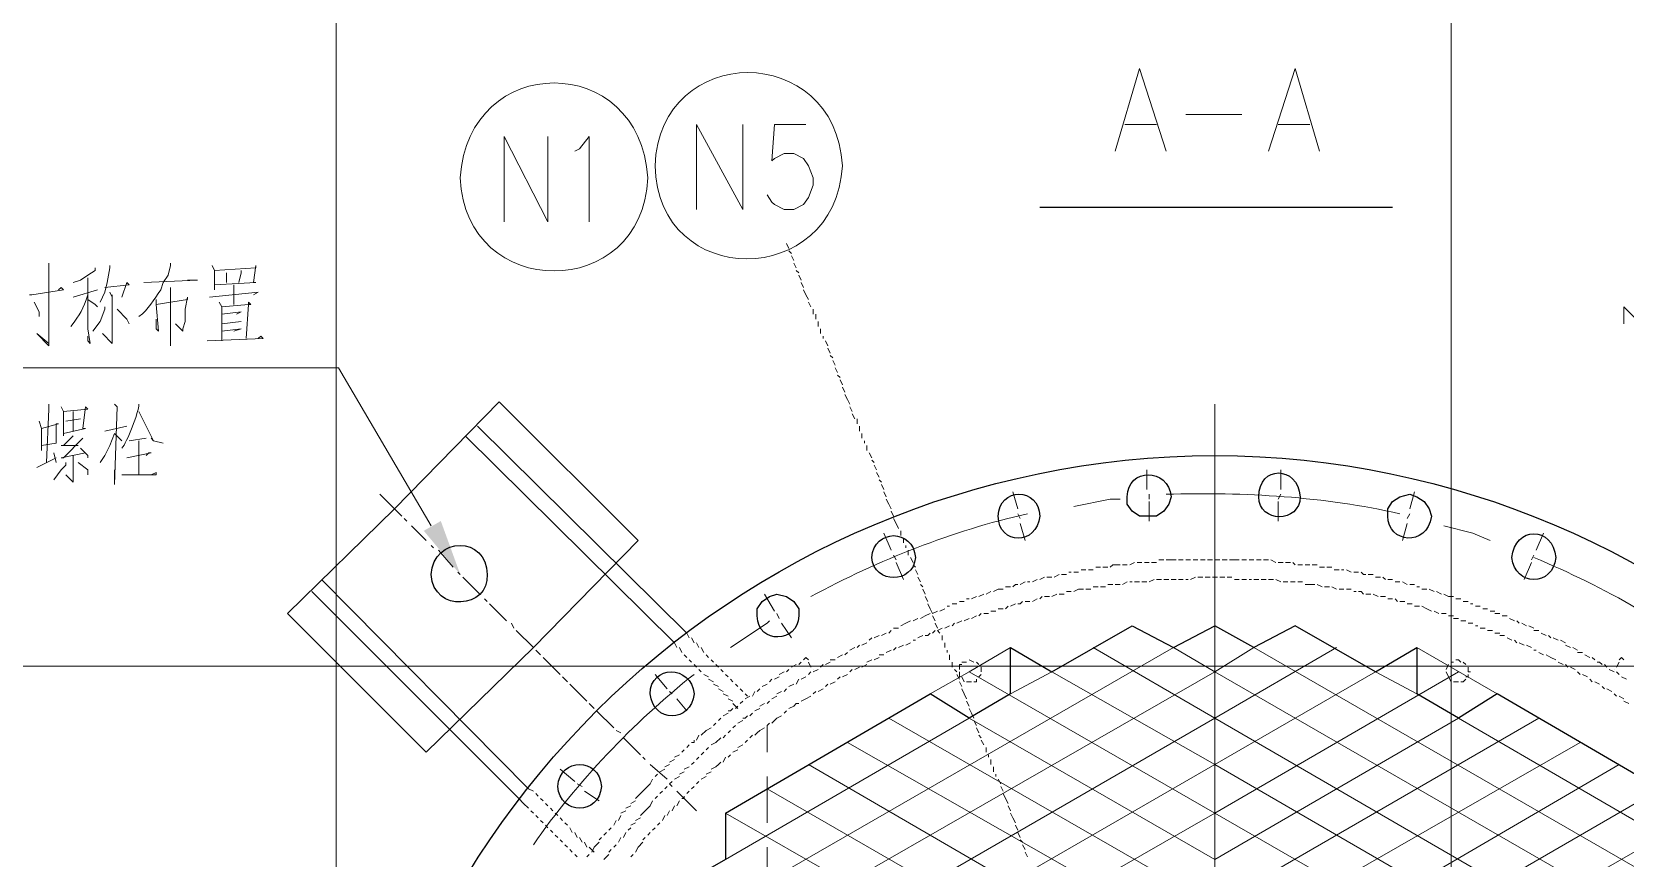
# Model space of a CAD drawing. Header units: millimetres. Extents: x 0 to 825, y 0 to 1167.
# Drawn here: x 142.5 to 260.3, y 219.3 to 280.4 of the extents above; entities that cross this region are included whole.
import ezdxf

# ---------------------------------------------------------------- set-up
doc = ezdxf.new("R2010")
doc.units = ezdxf.units.MM
doc.layers.add('1', color=7, linetype='Continuous')

msp = doc.modelspace()

# ---------------------------------------------------------------- hatches: boundary and pattern name
h = msp.add_hatch(color=0)
h.dxf.hatch_style = 2
h.paths.add_polyline_path([(172.761732, 244.221732), (174.201732, 240.261732), (171.501732, 243.501732)])

# ---------------------------------------------------------------- linework, layer by layer
at = {"layer": '1', "color": 30, "lineweight": 9}
for points in [[(165.021732, 0.141732), (165.021732, 1166.901732)], [(247.461732, 0.141732), (247.461732, 1166.901732)], [(824.541732, 233.493732), (0.141732, 233.493732)]]:
    msp.add_lwpolyline(points, dxfattribs=at)
at = {"layer": '1', "color": 0, "lineweight": 9}
for points in [[(222.621732, 271.581732), (224.421732, 277.701732), (226.401732, 271.581732)], [(233.961732, 271.581732), (235.941732, 277.701732), (237.741732, 271.581732)], [(191.661732, 267.261732), (191.661732, 273.561732), (195.081732, 267.261732), (195.081732, 273.561732)], [(199.761732, 273.561732), (197.421732, 273.561732), (197.241732, 270.861732), (197.421732, 271.041732), (198.141732, 271.401732), (198.861732, 271.401732), (199.581732, 271.041732), (199.941732, 270.501732), (200.301732, 269.601732), (200.301732, 269.061732), (199.941732, 268.161732), (199.581732, 267.621732), (198.861732, 267.261732), (198.141732, 267.261732), (197.421732, 267.621732), (197.241732, 267.801732), (196.881732, 268.341732)], [(223.341732, 273.561732), (225.681732, 273.561732)], [(227.841732, 274.281732), (231.981732, 274.281732)], [(234.681732, 273.561732), (237.021732, 273.561732)], [(177.441732, 266.361732), (177.441732, 272.661732), (180.681732, 266.361732), (180.681732, 272.661732)], [(182.661732, 271.581732), (183.021732, 271.761732), (183.741732, 272.661732), (183.741732, 266.361732)], [(198.321732, 264.741732), (198.501732, 264.381732)], [(198.501732, 264.201732), (198.681732, 264.021732)], [(143.781732, 263.301732), (143.781732, 262.761732), (143.781732, 257.361732), (143.781732, 257.181732), (142.881732, 258.081732), (143.781732, 257.361732)], [(147.201732, 262.941732), (147.201732, 262.761732), (146.661732, 262.401732), (146.121732, 262.041732), (145.581732, 261.861732)], [(148.281732, 263.121732), (148.281732, 262.941732), (148.101732, 261.861732), (147.921732, 261.141732), (147.561732, 260.421732)], [(155.841732, 263.121732), (156.021732, 262.761732), (156.021732, 261.321732), (156.021732, 261.681732), (159.081732, 261.861732), (158.901732, 261.861732), (159.081732, 263.121732), (159.081732, 262.941732), (156.021732, 262.761732)], [(158.001732, 262.761732), (158.001732, 262.581732), (157.821732, 261.861732)], [(198.681732, 263.841732), (198.861732, 263.481732)], [(198.861732, 263.301732), (199.041732, 262.941732)], [(199.041732, 262.761732), (199.221732, 262.581732)], [(146.661732, 262.221732), (146.661732, 258.441732), (146.841732, 257.361732), (146.661732, 257.541732), (146.661732, 257.901732)], [(147.921732, 261.501732), (149.721732, 261.681732), (149.541732, 261.861732), (149.181732, 260.781732)], [(150.801732, 261.861732), (154.761732, 262.041732), (154.401732, 262.041732), (154.041732, 262.041732)], [(156.921732, 262.581732), (156.921732, 262.401732), (156.921732, 261.861732)], [(157.461732, 261.681732), (157.461732, 261.321732), (157.461732, 260.241732)], [(199.221732, 262.401732), (199.401732, 262.041732)], [(199.401732, 261.861732), (199.581732, 261.501732)], [(142.341732, 260.961732), (142.521732, 260.961732), (144.861732, 261.321732), (144.681732, 261.501732), (144.501732, 261.321732)], [(142.701732, 260.421732), (143.061732, 259.701732), (143.061732, 259.341732)], [(145.581732, 260.781732), (147.381732, 261.321732)], [(146.661732, 260.601732), (147.201732, 260.241732), (147.381732, 260.061732)], [(148.281732, 261.141732), (148.461732, 260.781732), (148.461732, 260.961732), (148.461732, 258.261732), (148.461732, 257.721732), (148.461732, 257.361732), (147.741732, 258.081732), (148.461732, 257.361732)], [(151.701732, 260.241732), (154.041732, 260.601732), (154.041732, 260.781732), (153.861732, 259.881732), (153.861732, 258.981732), (153.681732, 258.441732), (153.681732, 258.261732), (153.681732, 258.261732), (153.141732, 258.801732), (153.681732, 258.261732)], [(151.701732, 260.601732), (151.701732, 260.241732), (151.881732, 258.261732), (151.701732, 258.441732), (151.701732, 259.161732)], [(152.781732, 261.501732), (152.781732, 261.321732), (152.781732, 261.141732), (152.781732, 257.181732), (152.781732, 257.541732), (152.781732, 258.081732)], [(155.661732, 260.781732), (159.261732, 261.141732), (159.261732, 261.141732), (158.901732, 260.961732)], [(156.561732, 257.541732), (156.561732, 260.061732), (156.381732, 260.421732), (156.561732, 260.061732), (158.541732, 260.241732), (158.541732, 260.421732), (158.721732, 260.241732), (158.541732, 260.241732), (158.361732, 257.721732)], [(199.581732, 261.321732), (199.761732, 260.961732)], [(199.761732, 260.961732), (199.941732, 260.601732)], [(199.941732, 260.421732), (200.121732, 260.061732)], [(147.921732, 260.061732), (147.921732, 259.881732), (147.561732, 258.981732), (147.021732, 258.261732)], [(148.821732, 259.881732), (149.541732, 259.161732), (149.721732, 258.801732)], [(156.561732, 259.521732), (158.001732, 259.701732), (158.001732, 259.701732), (157.641732, 259.521732)], [(200.301732, 259.881732), (200.301732, 259.521732)], [(200.481732, 259.521732), (200.481732, 259.161732)], [(260.241732, 258.801732), (260.241732, 259.161732), (260.241732, 260.061732), (263.661732, 256.641732)], [(156.561732, 258.801732), (158.001732, 258.981732), (158.001732, 258.981732)], [(156.561732, 258.261732), (158.001732, 258.441732), (158.001732, 258.441732), (157.461732, 258.261732)], [(200.661732, 258.981732), (200.661732, 258.621732)], [(200.841732, 258.441732), (200.841732, 258.081732)], [(159.261732, 257.721732), (159.441732, 257.901732), (159.621732, 257.721732), (155.481732, 257.541732)], [(201.021732, 257.901732), (201.021732, 257.721732)], [(201.201732, 257.541732), (201.381732, 257.181732)], [(201.381732, 257.001732), (201.561732, 256.641732)], [(201.561732, 256.461732), (201.741732, 256.281732)], [(201.741732, 256.101732), (201.921732, 255.741732)], [(172.041732, 243.861732), (165.201732, 255.561732), (110.841732, 255.561732)], [(201.921732, 255.561732), (202.101732, 255.201732)], [(202.101732, 255.021732), (202.281732, 254.841732)], [(202.281732, 254.661732), (202.461732, 254.301732)], [(202.461732, 254.121732), (202.641732, 253.761732)], [(202.641732, 253.581732), (202.821732, 253.221732)], [(143.781732, 252.861732), (143.781732, 252.501732), (143.601732, 248.541732)], [(144.681732, 252.681732), (144.861732, 252.321732), (144.861732, 250.521732), (144.861732, 250.701732), (146.481732, 251.061732), (146.301732, 251.061732), (146.481732, 252.681732), (146.661732, 252.501732), (144.861732, 252.321732)], [(145.581732, 252.321732), (145.581732, 250.881732)], [(148.641732, 252.861732), (148.821732, 252.681732), (148.821732, 252.681732), (148.641732, 246.921732), (148.641732, 247.461732), (148.641732, 248.001732)], [(150.441732, 252.321732), (151.521732, 250.161732), (152.241732, 249.981732), (151.521732, 250.161732), (151.341732, 250.341732)], [(202.821732, 253.221732), (203.001732, 252.861732)], [(203.001732, 252.681732), (203.181732, 252.321732)], [(203.181732, 252.141732), (203.361732, 251.781732)], [(230.001732, 195.081732), (230.001732, 252.861732)], [(143.061732, 251.601732), (143.241732, 251.061732), (143.241732, 249.441732), (143.241732, 249.801732), (144.321732, 249.981732), (144.321732, 249.981732), (144.321732, 251.421732), (144.501732, 251.421732), (143.241732, 251.061732)], [(145.041732, 251.601732), (146.121732, 251.781732)], [(147.921732, 250.881732), (149.541732, 251.241732)], [(203.541732, 251.781732), (203.541732, 251.421732)], [(203.721732, 251.241732), (203.721732, 250.881732)], [(145.581732, 250.521732), (144.861732, 249.801732), (144.681732, 249.801732), (145.941732, 249.801732)], [(146.301732, 250.341732), (144.861732, 248.901732), (144.681732, 248.901732), (146.481732, 249.261732)], [(148.641732, 250.701732), (148.281732, 249.801732), (147.921732, 249.081732), (147.561732, 248.541732)], [(148.641732, 250.701732), (149.181732, 250.161732)], [(150.981732, 250.341732), (149.721732, 250.161732)], [(150.441732, 250.161732), (150.441732, 247.641732)], [(203.901732, 250.701732), (203.901732, 250.341732)], [(204.081732, 250.161732), (204.081732, 249.981732)], [(204.261732, 249.801732), (204.261732, 249.441732)], [(142.881732, 248.181732), (144.321732, 248.901732)], [(144.141732, 249.261732), (144.321732, 248.541732)], [(145.581732, 249.081732), (145.581732, 247.281732), (145.581732, 247.101732), (145.041732, 247.641732), (145.581732, 247.101732)], [(146.121732, 249.621732), (146.661732, 249.081732), (146.661732, 248.901732)], [(149.541732, 248.901732), (151.341732, 249.261732), (151.161732, 249.261732), (150.981732, 249.081732)], [(204.441732, 249.261732), (204.621732, 248.901732)], [(204.621732, 248.721732), (204.801732, 248.541732)], [(145.041732, 248.541732), (145.041732, 248.361732), (144.681732, 248.001732), (144.141732, 247.281732)], [(145.941732, 248.541732), (146.661732, 248.001732), (146.661732, 247.641732)], [(149.181732, 247.641732), (151.701732, 247.641732), (151.701732, 247.821732), (151.341732, 247.641732)], [(204.801732, 248.361732), (204.981732, 248.001732)], [(204.981732, 247.821732), (205.161732, 247.461732)], [(224.961732, 248.001732), (224.961732, 246.561732)], [(234.861732, 248.001732), (234.861732, 246.561732)], [(205.161732, 247.281732), (205.341732, 247.101732)], [(205.341732, 246.921732), (205.521732, 246.561732)], [(205.521732, 246.381732), (205.701732, 246.021732)], [(215.061732, 246.381732), (215.421732, 245.121732)], [(244.761732, 246.381732), (244.401732, 245.121732)], [(169.881732, 244.581732), (168.261732, 246.201732)], [(205.701732, 245.841732), (205.881732, 245.481732)], [(205.881732, 245.481732), (206.061732, 245.121732)], [(222.981732, 245.841732), (222.261732, 245.841732), (219.561732, 245.301732)], [(225.141732, 246.201732), (225.141732, 245.841732)], [(225.141732, 245.661732), (225.141732, 244.221732)], [(234.861732, 246.201732), (234.681732, 245.841732)], [(234.681732, 245.661732), (234.681732, 244.221732)], [(170.241732, 244.221732), (170.061732, 244.401732)], [(206.061732, 244.941732), (206.241732, 244.581732)], [(206.241732, 244.401732), (206.421732, 244.041732)], [(206.421732, 244.041732), (206.601732, 243.681732)], [(215.421732, 244.761732), (215.601732, 244.401732)], [(215.601732, 244.041732), (215.961732, 242.781732)], [(244.221732, 244.041732), (243.861732, 242.781732)], [(244.401732, 244.761732), (244.221732, 244.401732)], [(171.681732, 242.781732), (170.601732, 243.861732)], [(205.521732, 243.321732), (206.061732, 242.061732)], [(206.781732, 243.501732), (206.781732, 243.141732)], [(206.961732, 242.961732), (206.961732, 242.601732)], [(250.341732, 242.781732), (249.081732, 243.321732), (246.921732, 243.861732)], [(254.301732, 243.321732), (253.761732, 242.061732)], [(172.221732, 242.241732), (172.041732, 242.421732)], [(173.661732, 240.801732), (172.581732, 242.061732)], [(206.241732, 241.701732), (206.421732, 241.341732)], [(207.141732, 242.421732), (207.141732, 242.241732)], [(207.321732, 242.061732), (207.321732, 241.701732)], [(207.501732, 241.521732), (207.681732, 241.161732)], [(253.581732, 241.701732), (253.401732, 241.341732)], [(174.201732, 240.261732), (174.021732, 240.441732)], [(206.421732, 241.161732), (206.961732, 239.901732)], [(207.681732, 240.981732), (207.861732, 240.801732)], [(207.861732, 240.621732), (208.041732, 240.261732)], [(219.381732, 240.441732), (219.201732, 240.441732)], [(219.921732, 240.441732), (219.561732, 240.441732)], [(220.461732, 240.621732), (220.101732, 240.621732)], [(221.001732, 240.621732), (220.641732, 240.621732)], [(221.541732, 240.801732), (221.181732, 240.801732)], [(222.081732, 240.801732), (221.721732, 240.801732)], [(222.621732, 240.981732), (222.441732, 240.981732), (222.261732, 240.801732)], [(222.981732, 240.981732), (222.621732, 240.981732)], [(223.521732, 240.981732), (223.161732, 240.981732)], [(224.061732, 241.161732), (223.701732, 240.981732)], [(224.601732, 241.161732), (224.241732, 241.161732)], [(225.141732, 241.161732), (224.781732, 241.161732)], [(225.681732, 241.161732), (225.321732, 241.161732)], [(226.221732, 241.341732), (225.861732, 241.341732)], [(226.761732, 241.341732), (226.401732, 241.341732)], [(227.121732, 241.341732), (226.761732, 241.341732)], [(227.661732, 241.341732), (227.301732, 241.341732)], [(228.201732, 241.341732), (227.841732, 241.341732)], [(228.741732, 241.341732), (228.381732, 241.341732)], [(229.281732, 241.341732), (228.921732, 241.341732)], [(229.821732, 241.341732), (229.461732, 241.341732)], [(230.361732, 241.341732), (230.001732, 241.341732)], [(230.901732, 241.341732), (230.541732, 241.341732)], [(231.441732, 241.341732), (231.081732, 241.341732)], [(231.801732, 241.341732), (231.441732, 241.341732)], [(232.341732, 241.341732), (231.981732, 241.341732)], [(232.881732, 241.341732), (232.521732, 241.341732)], [(233.421732, 241.341732), (233.061732, 241.341732)], [(233.961732, 241.341732), (233.601732, 241.341732)], [(234.501732, 241.161732), (234.141732, 241.341732)], [(235.041732, 241.161732), (234.681732, 241.161732)], [(235.581732, 241.161732), (235.221732, 241.161732)], [(235.941732, 240.981732), (235.761732, 241.161732)], [(236.481732, 240.981732), (236.121732, 240.981732)], [(237.021732, 240.981732), (236.661732, 240.981732)], [(237.561732, 240.981732), (237.201732, 240.981732)], [(238.101732, 240.801732), (237.741732, 240.801732)], [(238.641732, 240.801732), (238.281732, 240.801732)], [(239.181732, 240.621732), (238.821732, 240.621732)], [(239.541732, 240.621732), (239.361732, 240.621732)], [(240.081732, 240.441732), (239.721732, 240.621732)], [(240.621732, 240.441732), (240.261732, 240.441732)], [(241.161732, 240.261732), (240.981732, 240.261732), (240.801732, 240.441732)], [(253.401732, 241.161732), (252.861732, 239.901732)], [(175.641732, 238.821732), (174.381732, 240.081732)], [(208.041732, 240.081732), (208.221732, 239.721732)], [(208.221732, 239.541732), (208.401732, 239.361732)], [(208.401732, 239.181732), (208.581732, 238.821732)], [(213.981732, 239.181732), (213.621732, 239.001732)], [(214.341732, 239.181732), (213.981732, 239.181732)], [(214.881732, 239.361732), (214.521732, 239.361732)], [(215.421732, 239.541732), (215.241732, 239.541732), (215.061732, 239.361732)], [(215.961732, 239.721732), (215.601732, 239.541732)], [(216.321732, 239.721732), (216.141732, 239.721732)], [(216.861732, 239.901732), (216.501732, 239.721732)], [(217.401732, 240.081732), (217.041732, 239.901732)], [(217.941732, 240.081732), (217.581732, 240.081732)], [(218.481732, 240.261732), (218.121732, 240.081732)], [(219.021732, 240.261732), (218.841732, 240.261732), (218.661732, 240.261732)], [(219.921732, 239.181732), (219.561732, 239.001732)], [(220.281732, 239.181732), (219.921732, 239.181732)], [(220.821732, 239.181732), (220.461732, 239.181732)], [(221.361732, 239.361732), (221.001732, 239.361732)], [(221.901732, 239.361732), (221.541732, 239.361732)], [(222.441732, 239.541732), (222.081732, 239.541732)], [(222.981732, 239.541732), (222.621732, 239.541732), (222.621732, 239.541732)], [(223.521732, 239.721732), (223.161732, 239.541732)], [(223.881732, 239.721732), (223.701732, 239.721732)], [(224.421732, 239.721732), (224.061732, 239.721732)], [(224.961732, 239.721732), (224.601732, 239.721732)], [(225.501732, 239.901732), (225.141732, 239.721732)], [(226.041732, 239.901732), (225.681732, 239.901732)], [(226.581732, 239.901732), (226.221732, 239.901732)], [(227.121732, 239.901732), (226.761732, 239.901732)], [(227.661732, 239.901732), (227.301732, 239.901732)], [(228.021732, 239.901732), (227.841732, 239.901732)], [(228.561732, 240.081732), (228.201732, 239.901732)], [(229.101732, 240.081732), (228.741732, 240.081732)], [(229.641732, 240.081732), (229.281732, 240.081732)], [(230.181732, 240.081732), (229.821732, 240.081732)], [(230.721732, 240.081732), (230.361732, 240.081732)], [(231.261732, 240.081732), (230.901732, 240.081732)], [(231.801732, 239.901732), (231.441732, 239.901732)], [(232.341732, 239.901732), (231.981732, 239.901732)], [(232.701732, 239.901732), (232.521732, 239.901732)], [(233.241732, 239.901732), (232.881732, 239.901732)], [(233.781732, 239.901732), (233.421732, 239.901732)], [(234.321732, 239.901732), (233.961732, 239.901732)], [(234.861732, 239.721732), (234.501732, 239.901732)], [(235.401732, 239.721732), (235.041732, 239.721732)], [(235.941732, 239.721732), (235.581732, 239.721732)], [(236.481732, 239.721732), (236.121732, 239.721732)], [(237.021732, 239.541732), (236.661732, 239.541732)], [(237.381732, 239.541732), (237.021732, 239.541732)], [(237.921732, 239.361732), (237.561732, 239.541732)], [(238.461732, 239.361732), (238.101732, 239.361732)], [(239.001732, 239.181732), (238.641732, 239.361732)], [(239.541732, 239.181732), (239.181732, 239.181732)], [(240.081732, 239.181732), (239.721732, 239.181732)], [(241.701732, 240.261732), (241.341732, 240.261732)], [(242.241732, 240.081732), (241.881732, 240.081732)], [(242.601732, 239.901732), (242.421732, 240.081732)], [(243.141732, 239.901732), (242.781732, 239.901732)], [(243.681732, 239.721732), (243.321732, 239.721732)], [(244.221732, 239.541732), (243.861732, 239.721732)], [(244.761732, 239.541732), (244.581732, 239.541732), (244.401732, 239.541732)], [(245.121732, 239.361732), (244.941732, 239.361732)], [(245.661732, 239.181732), (245.301732, 239.181732)], [(246.201732, 239.001732), (245.841732, 239.181732)], [(176.181732, 238.281732), (176.001732, 238.461732)], [(177.621732, 236.841732), (176.361732, 238.101732)], [(196.701732, 238.821732), (197.421732, 237.561732)], [(208.581732, 238.641732), (208.761732, 238.281732)], [(208.761732, 238.101732), (208.941732, 237.741732)], [(210.921732, 238.101732), (210.561732, 238.101732)], [(211.461732, 238.281732), (211.101732, 238.281732)], [(211.821732, 238.461732), (211.641732, 238.461732), (211.641732, 238.461732)], [(212.361732, 238.641732), (212.001732, 238.461732)], [(212.901732, 238.821732), (212.541732, 238.641732)], [(213.441732, 239.001732), (213.081732, 238.821732)], [(215.241732, 238.101732), (214.881732, 237.921732)], [(215.781732, 238.281732), (215.601732, 238.101732), (215.421732, 238.101732)], [(216.321732, 238.281732), (215.961732, 238.281732)], [(216.861732, 238.461732), (216.501732, 238.281732)], [(217.221732, 238.641732), (217.041732, 238.461732)], [(217.761732, 238.641732), (217.401732, 238.641732)], [(218.301732, 238.821732), (217.941732, 238.641732)], [(218.841732, 238.821732), (218.481732, 238.821732)], [(219.381732, 239.001732), (219.021732, 239.001732), (219.021732, 239.001732)], [(240.441732, 239.001732), (240.261732, 239.001732)], [(240.981732, 238.821732), (240.801732, 239.001732), (240.621732, 239.001732)], [(241.521732, 238.821732), (241.161732, 238.821732)], [(242.061732, 238.641732), (241.701732, 238.821732)], [(242.601732, 238.641732), (242.241732, 238.641732)], [(243.141732, 238.461732), (242.781732, 238.461732)], [(243.501732, 238.281732), (243.321732, 238.461732)], [(244.041732, 238.281732), (243.681732, 238.281732)], [(244.581732, 238.101732), (244.221732, 238.101732), (244.221732, 238.101732)], [(246.741732, 238.821732), (246.381732, 239.001732)], [(247.281732, 238.641732), (246.921732, 238.821732)], [(247.641732, 238.641732), (247.281732, 238.641732)], [(248.181732, 238.461732), (247.821732, 238.461732)], [(248.721732, 238.281732), (248.361732, 238.281732)], [(249.081732, 238.101732), (248.901732, 238.101732)], [(197.061732, 236.841732), (196.881732, 236.661732), (194.181732, 234.861732)], [(197.601732, 237.381732), (197.781732, 237.021732)], [(207.501732, 236.841732), (207.141732, 236.661732)], [(208.041732, 237.021732), (207.681732, 236.841732)], [(208.581732, 237.201732), (208.221732, 237.021732)], [(208.941732, 237.381732), (208.581732, 237.201732)], [(208.941732, 237.741732), (209.121732, 237.381732)], [(209.481732, 237.561732), (209.121732, 237.381732)], [(209.121732, 237.201732), (209.301732, 236.841732)], [(210.021732, 237.741732), (209.661732, 237.561732)], [(210.381732, 237.921732), (210.201732, 237.921732)], [(211.281732, 236.841732), (210.921732, 236.661732)], [(211.821732, 237.021732), (211.461732, 236.841732)], [(212.361732, 237.201732), (212.001732, 237.021732), (212.001732, 237.021732)], [(212.721732, 237.381732), (212.541732, 237.201732)], [(213.261732, 237.381732), (212.901732, 237.381732)], [(213.801732, 237.561732), (213.441732, 237.561732)], [(214.341732, 237.741732), (213.981732, 237.741732)], [(214.701732, 237.921732), (214.521732, 237.741732)], [(245.121732, 237.921732), (244.761732, 237.921732)], [(245.661732, 237.741732), (245.301732, 237.921732)], [(246.021732, 237.561732), (245.661732, 237.741732)], [(246.561732, 237.381732), (246.201732, 237.561732)], [(247.101732, 237.381732), (246.741732, 237.381732)], [(247.641732, 237.201732), (247.281732, 237.201732)], [(248.001732, 237.021732), (247.821732, 237.021732), (247.641732, 237.021732)], [(248.541732, 236.841732), (248.181732, 236.841732)], [(249.621732, 237.921732), (249.261732, 237.921732)], [(250.161732, 237.741732), (249.801732, 237.741732)], [(250.701732, 237.561732), (250.341732, 237.561732)], [(251.061732, 237.381732), (250.701732, 237.381732)], [(251.601732, 237.201732), (251.241732, 237.201732)], [(252.141732, 236.841732), (251.781732, 237.021732)], [(252.501732, 236.661732), (252.321732, 236.841732)], [(178.161732, 236.301732), (177.981732, 236.661732)], [(179.601732, 234.861732), (178.341732, 236.121732)], [(191.121732, 235.581732), (190.941732, 235.941732)], [(197.961732, 236.661732), (198.681732, 235.581732)], [(205.161732, 235.761732), (204.801732, 235.581732)], [(205.701732, 235.941732), (205.341732, 235.761732)], [(206.061732, 236.121732), (205.881732, 235.941732)], [(206.601732, 236.301732), (206.241732, 236.301732)], [(207.141732, 236.661732), (206.781732, 236.481732)], [(208.401732, 235.761732), (208.041732, 235.581732)], [(208.941732, 235.941732), (208.761732, 235.761732), (208.581732, 235.761732)], [(209.301732, 236.121732), (209.121732, 235.941732)], [(209.301732, 236.661732), (209.481732, 236.301732)], [(209.841732, 236.301732), (209.481732, 236.121732)], [(209.481732, 236.121732), (209.661732, 235.941732)], [(209.841732, 235.761732), (209.841732, 235.401732)], [(210.381732, 236.481732), (210.021732, 236.301732)], [(210.741732, 236.661732), (210.561732, 236.481732)], [(249.081732, 236.661732), (248.721732, 236.661732)], [(249.441732, 236.481732), (249.261732, 236.481732)], [(249.981732, 236.301732), (249.621732, 236.301732)], [(250.521732, 236.121732), (250.161732, 236.121732)], [(251.061732, 235.941732), (250.701732, 235.941732)], [(251.421732, 235.761732), (251.241732, 235.761732), (251.061732, 235.761732)], [(253.041732, 236.481732), (252.681732, 236.661732)], [(253.581732, 236.301732), (253.221732, 236.481732)], [(253.941732, 236.121732), (253.581732, 236.121732)], [(254.481732, 235.761732), (254.121732, 235.941732)], [(254.841732, 235.581732), (254.661732, 235.761732)], [(180.141732, 234.321732), (179.781732, 234.681732)], [(187.881732, 212.361732), (226.941732, 234.861732)], [(190.221732, 234.861732), (190.041732, 235.221732)], [(190.581732, 234.501732), (190.401732, 234.861732)], [(191.481732, 235.221732), (191.301732, 235.581732)], [(191.841732, 234.861732), (191.661732, 235.221732)], [(192.201732, 234.501732), (192.021732, 234.861732)], [(202.821732, 234.501732), (202.641732, 234.321732)], [(203.361732, 234.861732), (203.001732, 234.681732)], [(203.721732, 235.041732), (203.541732, 234.861732)], [(204.261732, 235.221732), (203.901732, 235.041732)], [(204.621732, 235.581732), (204.441732, 235.401732)], [(206.061732, 234.681732), (205.701732, 234.501732)], [(206.421732, 234.861732), (206.241732, 234.681732)], [(206.961732, 235.041732), (206.601732, 234.861732)], [(207.501732, 235.221732), (207.141732, 235.041732)], [(207.861732, 235.401732), (207.681732, 235.401732)], [(210.021732, 235.221732), (210.021732, 234.861732)], [(210.201732, 234.681732), (210.201732, 234.501732)], [(214.881732, 234.861732), (211.821732, 233.061732)], [(230.001732, 229.641732), (221.001732, 234.861732)], [(230.001732, 233.061732), (226.941732, 234.861732)], [(230.001732, 233.061732), (232.881732, 234.861732)], [(230.001732, 229.641732), (239.001732, 234.861732)], [(271.941732, 212.361732), (232.881732, 234.861732)], [(250.881732, 231.441732), (244.941732, 234.861732)], [(251.961732, 235.401732), (251.601732, 235.581732)], [(252.321732, 235.221732), (252.141732, 235.401732)], [(252.861732, 235.041732), (252.501732, 235.221732)], [(253.401732, 234.861732), (253.041732, 235.041732)], [(253.761732, 234.681732), (253.581732, 234.681732)], [(254.301732, 234.321732), (253.941732, 234.501732)], [(255.381732, 235.401732), (255.021732, 235.581732)], [(255.921732, 235.221732), (255.561732, 235.401732)], [(256.281732, 234.861732), (255.921732, 235.041732)], [(256.821732, 234.681732), (256.461732, 234.861732)], [(257.181732, 234.501732), (256.821732, 234.501732)], [(181.581732, 232.881732), (180.321732, 234.141732)], [(190.941732, 234.141732), (190.761732, 234.321732)], [(191.301732, 233.781732), (191.121732, 233.961732)], [(191.661732, 233.421732), (191.481732, 233.601732)], [(192.561732, 234.141732), (192.381732, 234.321732)], [(192.921732, 233.781732), (192.741732, 233.961732)], [(193.281732, 233.421732), (193.101732, 233.601732)], [(199.041732, 233.601732), (198.681732, 233.421732)], [(199.401732, 233.781732), (199.221732, 233.601732)], [(199.761732, 234.141732), (199.581732, 233.961732)], [(199.941732, 233.961732), (199.761732, 234.141732)], [(200.121732, 233.421732), (199.941732, 233.781732)], [(201.021732, 233.601732), (200.841732, 233.421732)], [(201.561732, 233.781732), (201.201732, 233.601732)], [(201.921732, 233.961732), (201.561732, 233.961732)], [(202.461732, 234.321732), (202.101732, 234.141732)], [(203.721732, 233.421732), (203.361732, 233.241732)], [(204.261732, 233.601732), (203.901732, 233.421732)], [(204.621732, 233.961732), (204.261732, 233.781732)], [(205.161732, 234.141732), (204.801732, 233.961732)], [(205.521732, 234.321732), (205.161732, 234.321732)], [(210.381732, 234.321732), (210.381732, 233.961732)], [(210.561732, 233.781732), (210.561732, 233.421732)], [(211.281732, 233.601732), (211.101732, 233.601732), (211.101732, 233.241732)], [(211.641732, 233.781732), (211.461732, 233.781732), (211.281732, 233.781732)], [(212.181732, 233.781732), (211.821732, 233.961732), (211.821732, 233.961732)], [(212.541732, 233.601732), (212.361732, 233.781732)], [(212.721732, 233.061732), (212.721732, 233.421732)], [(247.281732, 233.601732), (247.281732, 233.601732), (247.101732, 233.241732)], [(247.641732, 233.781732), (247.461732, 233.781732), (247.461732, 233.781732)], [(248.181732, 233.781732), (248.001732, 233.961732), (247.821732, 233.961732)], [(248.541732, 233.601732), (248.361732, 233.781732)], [(248.721732, 233.061732), (248.721732, 233.421732)], [(254.841732, 234.141732), (254.481732, 234.321732)], [(255.201732, 233.961732), (254.841732, 234.141732)], [(255.741732, 233.601732), (255.381732, 233.781732)], [(256.101732, 233.421732), (255.921732, 233.601732)], [(256.641732, 233.241732), (256.281732, 233.421732)], [(257.721732, 234.141732), (257.361732, 234.321732)], [(258.081732, 233.961732), (257.901732, 234.141732)], [(258.621732, 233.601732), (258.441732, 233.781732), (258.261732, 233.781732)], [(258.981732, 233.421732), (258.801732, 233.601732)], [(259.701732, 233.421732), (259.881732, 233.781732)], [(259.881732, 233.961732), (260.061732, 234.141732)], [(260.241732, 233.961732), (260.061732, 234.141732)], [(182.121732, 232.341732), (181.761732, 232.701732)], [(183.561732, 230.901732), (182.301732, 232.161732)], [(184.821732, 207.141732), (230.001732, 233.061732)], [(188.601732, 232.881732), (189.501732, 231.801732)], [(192.021732, 233.061732), (191.841732, 233.241732)], [(192.561732, 232.701732), (192.201732, 232.881732)], [(192.921732, 232.341732), (192.561732, 232.521732)], [(193.281732, 231.981732), (192.921732, 232.161732)], [(193.641732, 233.061732), (193.461732, 233.241732)], [(194.001732, 232.701732), (193.821732, 232.881732)], [(194.361732, 232.341732), (194.181732, 232.521732)], [(194.721732, 231.981732), (194.541732, 232.161732)], [(196.881732, 232.161732), (196.521732, 231.981732)], [(197.241732, 232.521732), (197.061732, 232.341732)], [(197.781732, 232.701732), (197.421732, 232.521732)], [(198.141732, 233.061732), (197.781732, 232.881732)], [(198.501732, 233.241732), (198.321732, 233.061732)], [(198.861732, 232.161732), (198.501732, 231.981732)], [(199.221732, 232.521732), (199.041732, 232.161732)], [(199.761732, 232.701732), (199.401732, 232.521732)], [(200.121732, 233.061732), (199.941732, 232.881732)], [(200.661732, 233.241732), (200.301732, 233.061732)], [(200.301732, 233.241732), (200.301732, 233.241732)], [(201.381732, 232.161732), (201.201732, 231.981732)], [(201.921732, 232.341732), (201.561732, 232.161732)], [(202.281732, 232.701732), (202.101732, 232.521732), (202.101732, 232.521732)], [(202.821732, 232.881732), (202.461732, 232.701732)], [(203.181732, 233.241732), (203.001732, 233.061732)], [(211.821732, 233.061732), (208.941732, 231.441732)], [(210.741732, 233.241732), (210.921732, 233.061732)], [(210.921732, 232.881732), (211.101732, 232.521732)], [(211.101732, 233.061732), (211.101732, 232.701732)], [(211.101732, 232.341732), (211.281732, 231.981732)], [(211.281732, 232.701732), (211.461732, 232.341732)], [(211.641732, 232.341732), (211.821732, 232.341732), (212.001732, 232.341732)], [(230.001732, 222.621732), (211.821732, 233.061732)], [(212.181732, 232.341732), (212.361732, 232.341732), (212.361732, 232.521732)], [(212.541732, 232.701732), (212.541732, 232.701732), (212.721732, 232.881732)], [(212.721732, 233.061732), (212.721732, 233.061732)], [(217.941732, 233.061732), (214.881732, 231.441732)], [(230.001732, 226.221732), (217.941732, 233.061732)], [(275.001732, 207.141732), (230.001732, 233.061732)], [(230.001732, 222.621732), (248.001732, 233.061732)], [(230.001732, 226.221732), (241.881732, 233.061732)], [(241.881732, 233.061732), (244.941732, 231.441732)], [(247.101732, 233.061732), (247.281732, 232.701732)], [(247.281732, 232.701732), (247.461732, 232.341732)], [(247.641732, 232.341732), (248.001732, 232.341732), (248.001732, 232.341732)], [(248.181732, 232.341732), (248.361732, 232.341732), (248.541732, 232.521732)], [(248.541732, 232.701732), (248.721732, 232.701732), (248.721732, 232.881732)], [(248.721732, 233.061732), (248.901732, 233.061732)], [(257.001732, 232.881732), (256.821732, 233.061732)], [(257.541732, 232.701732), (257.181732, 232.881732)], [(257.901732, 232.341732), (257.721732, 232.521732)], [(258.441732, 232.161732), (258.081732, 232.341732)], [(259.521732, 233.061732), (259.161732, 233.241732)], [(259.521732, 233.241732), (259.521732, 233.241732)], [(259.881732, 232.881732), (259.701732, 233.061732)], [(260.421732, 232.521732), (260.061732, 232.701732)], [(189.681732, 231.621732), (189.861732, 231.441732)], [(190.221732, 231.081732), (190.941732, 230.181732)], [(193.641732, 231.621732), (193.281732, 231.801732)], [(194.001732, 231.261732), (193.641732, 231.441732)], [(194.361732, 230.901732), (194.001732, 231.081732)], [(195.081732, 231.621732), (194.901732, 231.801732)], [(195.441732, 231.261732), (195.261732, 231.441732)], [(195.621732, 231.261732), (195.261732, 231.081732)], [(195.981732, 231.621732), (195.801732, 231.261732)], [(196.341732, 231.801732), (196.161732, 231.621732)], [(197.601732, 231.261732), (197.241732, 231.081732)], [(197.961732, 231.621732), (197.601732, 231.441732)], [(198.321732, 231.801732), (198.321732, 231.801732), (198.141732, 231.621732)], [(199.761732, 231.081732), (199.401732, 230.901732)], [(200.121732, 231.261732), (199.761732, 231.081732)], [(200.481732, 231.621732), (200.301732, 231.441732)], [(201.021732, 231.801732), (200.661732, 231.621732)], [(211.281732, 231.801732), (211.461732, 231.441732)], [(211.461732, 231.441732), (211.641732, 231.081732)], [(258.801732, 231.801732), (258.621732, 231.981732)], [(259.341732, 231.621732), (258.981732, 231.801732)], [(259.701732, 231.261732), (259.521732, 231.441732)], [(260.241732, 231.081732), (259.881732, 231.261732)], [(184.101732, 230.361732), (183.741732, 230.721732)], [(185.541732, 228.921732), (184.281732, 230.181732)], [(194.001732, 230.001732), (193.641732, 229.821732)], [(194.361732, 230.361732), (194.181732, 230.181732), (194.001732, 230.181732)], [(194.721732, 230.361732), (194.361732, 230.721732)], [(194.721732, 230.541732), (194.541732, 230.361732)], [(195.081732, 230.901732), (194.901732, 230.721732)], [(195.441732, 229.821732), (195.261732, 229.641732), (195.081732, 229.641732)], [(195.801732, 230.001732), (195.621732, 229.821732)], [(196.341732, 230.361732), (195.981732, 230.181732)], [(196.701732, 230.721732), (196.341732, 230.541732)], [(197.061732, 230.901732), (196.881732, 230.721732)], [(197.961732, 229.821732), (197.601732, 229.641732)], [(198.321732, 230.181732), (198.141732, 230.001732)], [(198.861732, 230.541732), (198.501732, 230.361732)], [(199.221732, 230.721732), (199.041732, 230.721732), (198.861732, 230.541732)], [(211.641732, 230.901732), (211.821732, 230.541732)], [(211.821732, 230.361732), (212.001732, 230.001732)], [(212.001732, 230.001732), (212.181732, 229.641732)], [(260.601732, 230.721732), (260.241732, 230.901732)], [(184.821732, 203.541732), (230.001732, 229.641732)], [(186.081732, 228.561732), (185.721732, 228.741732)], [(192.381732, 228.741732), (192.021732, 228.381732)], [(192.741732, 228.921732), (192.381732, 228.741732)], [(193.101732, 229.281732), (192.921732, 229.101732)], [(193.461732, 229.641732), (193.281732, 229.461732)], [(193.821732, 219.201732), (211.821732, 229.641732)], [(194.181732, 228.741732), (194.001732, 228.561732)], [(194.541732, 229.101732), (194.361732, 228.921732)], [(195.081732, 229.461732), (194.721732, 229.281732)], [(196.341732, 228.741732), (196.161732, 228.561732), (195.981732, 228.381732)], [(196.701732, 228.921732), (196.341732, 228.741732)], [(197.061732, 229.281732), (196.881732, 229.101732)], [(196.881732, 227.121732), (196.881732, 229.101732)], [(197.601732, 229.641732), (197.241732, 229.281732)], [(230.001732, 215.781732), (205.881732, 229.641732)], [(230.001732, 219.201732), (211.821732, 229.641732)], [(212.181732, 229.461732), (212.361732, 229.101732)], [(212.361732, 228.921732), (212.541732, 228.561732)], [(275.001732, 203.541732), (230.001732, 229.641732)], [(230.001732, 219.201732), (248.001732, 229.641732)], [(230.001732, 215.781732), (253.941732, 229.641732)], [(266.001732, 219.201732), (248.001732, 229.641732)], [(187.521732, 226.941732), (186.261732, 228.201732)], [(191.121732, 227.661732), (190.941732, 227.481732)], [(191.481732, 228.021732), (191.481732, 227.841732), (191.301732, 227.841732)], [(191.841732, 228.381732), (191.661732, 228.021732)], [(192.561732, 227.481732), (192.381732, 227.301732), (192.381732, 227.301732)], [(193.101732, 227.841732), (192.741732, 227.661732)], [(193.461732, 228.201732), (193.101732, 227.841732)], [(193.821732, 228.381732), (193.641732, 228.201732)], [(195.081732, 227.661732), (194.721732, 227.481732)], [(195.441732, 228.021732), (195.261732, 227.841732)], [(195.801732, 228.381732), (195.621732, 228.201732)], [(230.001732, 212.361732), (202.821732, 227.841732)], [(212.541732, 228.381732), (212.721732, 228.201732)], [(212.721732, 228.021732), (212.901732, 227.661732)], [(213.081732, 227.481732), (213.081732, 227.121732)], [(230.001732, 212.361732), (257.001732, 227.841732)], [(187.881732, 226.581732), (187.701732, 226.761732)], [(187.881732, 201.921732), (230.001732, 226.221732)], [(189.501732, 225.141732), (188.241732, 226.221732)], [(189.681732, 226.221732), (189.321732, 226.041732)], [(190.041732, 226.581732), (189.681732, 226.401732)], [(190.401732, 226.941732), (190.041732, 226.761732)], [(190.761732, 227.301732), (190.581732, 227.121732)], [(191.481732, 226.401732), (191.301732, 226.221732)], [(191.841732, 226.761732), (191.661732, 226.581732)], [(192.201732, 227.121732), (192.021732, 226.941732)], [(193.461732, 226.401732), (193.281732, 226.221732), (193.101732, 226.041732)], [(193.821732, 226.761732), (193.641732, 226.401732)], [(194.181732, 226.941732), (194.001732, 226.761732)], [(194.721732, 227.301732), (194.361732, 227.121732)], [(230.001732, 208.761732), (199.941732, 226.221732)], [(213.261732, 226.941732), (213.261732, 226.761732)], [(213.441732, 226.581732), (213.441732, 226.221732)], [(271.941732, 201.921732), (230.001732, 226.221732)], [(230.001732, 208.761732), (259.881732, 226.221732)], [(181.581732, 225.861732), (182.661732, 224.961732)], [(188.421732, 225.141732), (188.241732, 224.781732)], [(188.781732, 225.501732), (188.601732, 225.321732)], [(189.321732, 225.861732), (188.961732, 225.681732)], [(190.401732, 225.321732), (190.041732, 225.141732)], [(190.761732, 225.681732), (190.401732, 225.501732)], [(191.121732, 226.041732), (190.761732, 225.861732)], [(192.381732, 225.321732), (192.021732, 225.141732)], [(192.741732, 225.681732), (192.381732, 225.501732)], [(193.101732, 226.041732), (192.741732, 225.861732)], [(196.881732, 221.901732), (196.881732, 225.321732)], [(213.621732, 226.041732), (213.621732, 225.681732)], [(213.801732, 225.501732), (213.801732, 225.321732)], [(213.981732, 225.141732), (214.161732, 224.781732)], [(179.601732, 224.241732), (179.241732, 224.421732)], [(179.961732, 223.881732), (179.781732, 224.061732)], [(182.841732, 224.781732), (183.201732, 224.601732)], [(183.381732, 224.241732), (184.461732, 223.521732)], [(187.521732, 224.061732), (187.161732, 223.701732)], [(187.881732, 224.421732), (187.521732, 224.061732)], [(188.241732, 224.781732), (187.881732, 224.421732)], [(188.781732, 223.881732), (188.601732, 223.701732)], [(189.141732, 224.241732), (188.961732, 224.061732)], [(189.501732, 224.601732), (189.321732, 224.421732)], [(189.861732, 224.961732), (189.681732, 224.781732)], [(189.861732, 224.601732), (189.681732, 224.781732)], [(191.661732, 222.801732), (190.221732, 224.241732)], [(190.761732, 223.881732), (190.761732, 223.701732), (190.581732, 223.701732)], [(191.121732, 224.241732), (190.941732, 224.061732)], [(191.481732, 224.601732), (191.301732, 224.421732)], [(191.841732, 224.961732), (191.661732, 224.781732)], [(230.001732, 205.341732), (196.881732, 224.421732)], [(214.161732, 224.601732), (214.341732, 224.241732)], [(214.341732, 224.061732), (214.521732, 223.701732)], [(230.001732, 205.341732), (262.941732, 224.421732)], [(178.881732, 223.341732), (178.521732, 223.701732)], [(179.241732, 222.981732), (178.881732, 223.341732)], [(179.601732, 222.621732), (179.421732, 222.801732)], [(180.321732, 223.521732), (180.141732, 223.701732)], [(180.681732, 223.161732), (180.501732, 223.341732)], [(181.041732, 222.801732), (180.861732, 222.981732)], [(186.441732, 222.801732), (186.081732, 222.621732)], [(186.801732, 223.161732), (186.441732, 222.981732)], [(187.161732, 223.521732), (186.801732, 223.341732)], [(187.881732, 222.801732), (187.521732, 222.441732)], [(188.241732, 223.161732), (187.881732, 222.801732)], [(188.421732, 223.521732), (188.241732, 223.161732)], [(189.681732, 222.801732), (189.501732, 222.441732)], [(190.041732, 223.161732), (189.861732, 222.801732)], [(190.401732, 223.521732), (190.221732, 223.161732)], [(214.521732, 223.701732), (214.701732, 223.341732)], [(214.701732, 223.161732), (214.881732, 222.801732)], [(179.961732, 222.261732), (179.781732, 222.441732)], [(180.321732, 221.901732), (180.141732, 222.081732)], [(180.681732, 221.541732), (180.501732, 221.721732)], [(181.401732, 222.441732), (181.221732, 222.621732)], [(181.761732, 222.081732), (181.581732, 222.261732)], [(182.121732, 221.721732), (181.941732, 221.901732)], [(182.481732, 221.181732), (182.301732, 221.541732)], [(184.821732, 196.701732), (230.001732, 222.621732)], [(185.361732, 221.541732), (185.181732, 221.361732)], [(185.721732, 222.081732), (185.541732, 221.721732)], [(186.081732, 222.441732), (185.901732, 222.081732)], [(186.801732, 221.541732), (186.621732, 221.361732)], [(187.161732, 221.901732), (186.801732, 221.721732)], [(187.521732, 222.261732), (187.161732, 222.081732)], [(188.601732, 221.541732), (188.421732, 221.361732)], [(188.961732, 221.901732), (188.781732, 221.721732)], [(189.321732, 222.441732), (189.141732, 222.081732)], [(230.001732, 201.921732), (193.821732, 222.621732)], [(214.881732, 222.621732), (215.061732, 222.261732)], [(215.061732, 222.261732), (215.241732, 221.901732)], [(215.241732, 221.721732), (215.421732, 221.361732)], [(275.001732, 196.701732), (230.001732, 222.621732)], [(230.001732, 201.921732), (266.001732, 222.621732)], [(181.041732, 221.181732), (180.861732, 221.361732)], [(181.401732, 220.821732), (181.221732, 221.001732)], [(181.761732, 220.461732), (181.581732, 220.641732)], [(182.841732, 220.821732), (182.661732, 221.181732)], [(183.201732, 220.461732), (183.021732, 220.821732)], [(183.561732, 220.101732), (183.381732, 220.461732)], [(184.461732, 220.461732), (184.281732, 220.281732), (184.101732, 220.101732)], [(184.641732, 220.821732), (184.461732, 220.641732)], [(185.001732, 221.181732), (184.821732, 221.001732)], [(186.081732, 220.821732), (185.901732, 220.461732)], [(186.441732, 221.181732), (186.261732, 220.821732)], [(187.701732, 220.461732), (187.341732, 220.101732)], [(187.881732, 220.821732), (187.701732, 220.641732)], [(188.241732, 221.181732), (188.241732, 221.181732), (188.061732, 221.001732)], [(215.421732, 221.181732), (215.601732, 220.821732)], [(215.601732, 220.641732), (215.781732, 220.461732)], [(182.121732, 220.101732), (181.941732, 220.281732)], [(182.481732, 219.741732), (182.301732, 219.921732)], [(182.841732, 219.381732), (182.661732, 219.561732)], [(183.741732, 219.561732), (183.561732, 219.381732)], [(184.101732, 219.741732), (183.741732, 220.101732)], [(184.101732, 220.101732), (183.921732, 219.741732)], [(185.181732, 219.561732), (184.821732, 219.201732)], [(185.361732, 219.921732), (185.181732, 219.741732)], [(185.721732, 220.281732), (185.541732, 220.101732)], [(186.981732, 219.561732), (186.801732, 219.381732)], [(187.341732, 220.101732), (187.161732, 219.741732)], [(196.881732, 216.681732), (196.881732, 220.101732)], [(215.781732, 220.281732), (215.961732, 219.921732)], [(215.961732, 219.741732), (216.141732, 219.381732)]]:
    msp.add_lwpolyline(points, dxfattribs=at)
at = {"layer": '1', "color": 0, "lineweight": 25}
for points in [[(217.041732, 267.441732), (243.141732, 267.441732)], [(169.341732, 245.121732), (177.081732, 253.041732)], [(177.081732, 253.041732), (187.341732, 242.781732), (179.601732, 234.861732)], [(190.941732, 235.941732), (175.461732, 251.241732)], [(190.041732, 235.221732), (174.561732, 250.521732)], [(169.341732, 245.121732), (161.421732, 237.381732), (171.681732, 227.121732)], [(179.241732, 224.421732), (163.941732, 239.901732)], [(178.521732, 223.701732), (163.221732, 239.001732)], [(217.941732, 233.061732), (223.881732, 236.481732)], [(223.881732, 236.481732), (226.941732, 234.861732), (230.001732, 236.481732)], [(232.881732, 234.861732), (230.001732, 236.481732)], [(241.881732, 233.061732), (235.941732, 236.481732), (232.881732, 234.861732)], [(179.601732, 234.861732), (171.681732, 227.121732)], [(214.881732, 231.441732), (214.881732, 234.861732), (217.941732, 233.061732)], [(241.881732, 233.061732), (244.941732, 234.861732)], [(244.941732, 234.861732), (244.941732, 231.441732)], [(193.821732, 222.621732), (208.941732, 231.441732)], [(211.821732, 229.641732), (208.941732, 231.441732)], [(214.881732, 231.441732), (211.821732, 229.641732)], [(250.881732, 231.441732), (248.001732, 229.641732), (244.941732, 231.441732)], [(266.001732, 222.621732), (250.881732, 231.441732)], [(193.821732, 222.621732), (193.821732, 219.201732), (187.881732, 215.781732)]]:
    msp.add_lwpolyline(points, dxfattribs=at)
at = {"layer": '1', "color": 0, "lineweight": 9}
for points, knots in [([(202.461732, 270.501732), (201.921732, 279.681732), (188.961732, 279.681732), (188.601732, 270.501732), (188.781732, 261.321732), (201.921732, 261.321732), (202.461732, 270.501732)], [0, 0, 0, 0, 1, 1, 1, 2, 2, 2, 2]), ([(188.061732, 269.601732), (187.521732, 278.961732), (174.741732, 278.961732), (174.201732, 269.601732), (174.561732, 260.421732), (187.701732, 260.421732), (188.061732, 269.601732)], [0, 0, 0, 0, 1, 1, 1, 2, 2, 2, 2]), ([(152.781732, 263.301732), (152.781732, 263.301732), (152.781732, 263.121732), (152.781732, 263.121732), (152.781732, 263.121732), (152.601732, 262.401732), (152.601732, 262.401732), (152.601732, 262.401732), (152.241732, 261.861732), (152.241732, 261.861732), (152.241732, 261.861732), (152.061732, 261.321732), (152.061732, 261.321732), (151.521732, 260.601732), (151.161732, 259.881732), (150.441732, 259.341732)], [0, 0, 0, 0, 1, 1, 1, 2, 2, 2, 3, 3, 3, 4, 4, 4, 5, 5, 5, 5])]:
    msp.add_open_spline(points, degree=3, knots=knots, dxfattribs=at)
for points in [[(146.661732, 260.961732), (146.301732, 259.881732), (146.121732, 259.521732), (145.401732, 258.621732)], [(150.441732, 252.861732), (150.441732, 252.321732), (149.541732, 249.981732), (149.181732, 249.621732)], [(243.681732, 244.761732), (238.101732, 246.021732), (232.161732, 246.381732), (226.401732, 246.201732)], [(216.141732, 244.761732), (210.561732, 243.501732), (205.161732, 241.341732), (200.121732, 238.641732)], [(268.341732, 232.881732), (263.841732, 236.481732), (258.801732, 239.361732), (253.581732, 241.521732)], [(191.481732, 232.881732), (186.981732, 229.281732), (182.841732, 224.961732), (179.601732, 220.281732)]]:
    msp.add_open_spline(points, degree=3, dxfattribs=at)
at = {"layer": '1', "color": 0, "lineweight": 25}
for points, knots in [([(294.441732, 184.641732), (294.261732, 220.281732), (265.641732, 248.901732), (230.001732, 249.081732), (194.181732, 248.901732), (165.381732, 220.281732), (165.381732, 184.641732), (165.381732, 149.001732), (194.361732, 120.201732), (230.001732, 120.021732), (265.641732, 120.201732), (294.261732, 148.821732), (294.441732, 184.641732)], [0, 0, 0, 0, 1, 1, 1, 2, 2, 2, 3, 3, 3, 4, 4, 4, 4]), ([(226.761732, 246.021732), (226.581732, 248.181732), (223.521732, 248.181732), (223.521732, 246.021732), (223.521732, 246.021732), (223.521732, 245.481732), (223.521732, 245.481732), (223.521732, 245.481732), (223.881732, 244.941732), (223.881732, 244.941732), (223.881732, 244.941732), (224.421732, 244.581732), (224.421732, 244.581732), (224.421732, 244.581732), (225.141732, 244.581732), (225.141732, 244.581732), (225.141732, 244.581732), (225.681732, 244.581732), (225.681732, 244.581732), (225.681732, 244.581732), (226.221732, 244.941732), (226.221732, 244.941732), (226.221732, 244.941732), (226.581732, 245.481732), (226.581732, 245.481732), (226.581732, 245.481732), (226.761732, 246.021732), (226.761732, 246.021732)], [0, 0, 0, 0, 1, 1, 1, 2, 2, 2, 3, 3, 3, 4, 4, 4, 5, 5, 5, 6, 6, 6, 7, 7, 7, 8, 8, 8, 9, 9, 9, 9]), ([(236.301732, 246.021732), (236.121732, 248.361732), (233.241732, 248.361732), (233.241732, 246.021732), (233.241732, 244.041732), (236.301732, 244.041732), (236.301732, 246.021732)], [0, 0, 0, 0, 1, 1, 1, 2, 2, 2, 2]), ([(217.041732, 244.581732), (217.041732, 246.741732), (213.981732, 246.741732), (213.981732, 244.581732), (213.981732, 242.421732), (216.861732, 242.421732), (217.041732, 244.581732)], [0, 0, 0, 0, 1, 1, 1, 2, 2, 2, 2]), ([(246.021732, 244.581732), (246.021732, 244.581732), (245.841732, 245.121732), (245.841732, 245.121732), (245.841732, 245.121732), (245.481732, 245.661732), (245.481732, 245.661732), (245.481732, 245.661732), (244.941732, 246.021732), (244.941732, 246.021732), (244.941732, 246.021732), (244.401732, 246.201732), (244.401732, 246.201732), (244.401732, 246.201732), (243.681732, 246.021732), (243.681732, 246.021732), (243.681732, 246.021732), (243.141732, 245.661732), (243.141732, 245.661732), (243.141732, 245.661732), (242.781732, 245.121732), (242.781732, 245.121732), (242.781732, 245.121732), (242.781732, 244.581732), (242.781732, 244.581732), (242.781732, 242.601732), (245.661732, 242.241732), (246.021732, 244.581732)], [0, 0, 0, 0, 1, 1, 1, 2, 2, 2, 3, 3, 3, 4, 4, 4, 5, 5, 5, 6, 6, 6, 7, 7, 7, 8, 8, 8, 9, 9, 9, 9]), ([(176.181732, 240.261732), (176.181732, 243.141732), (172.221732, 243.141732), (172.041732, 240.261732), (172.221732, 237.381732), (176.361732, 237.741732), (176.181732, 240.261732)], [0, 0, 0, 0, 1, 1, 1, 2, 2, 2, 2]), ([(207.861732, 241.521732), (207.681732, 243.681732), (204.801732, 243.681732), (204.621732, 241.521732), (204.801732, 239.541732), (207.681732, 239.541732), (207.861732, 241.521732)], [0, 0, 0, 0, 1, 1, 1, 2, 2, 2, 2]), ([(255.201732, 241.521732), (255.021732, 243.861732), (252.141732, 243.861732), (251.961732, 241.521732), (252.141732, 239.361732), (255.021732, 239.361732), (255.201732, 241.521732)], [0, 0, 0, 0, 1, 1, 1, 2, 2, 2, 2]), ([(199.221732, 237.201732), (199.221732, 237.201732), (199.221732, 237.741732), (199.221732, 237.741732), (199.221732, 237.741732), (198.861732, 238.281732), (198.861732, 238.281732), (198.861732, 238.281732), (198.321732, 238.641732), (198.321732, 238.641732), (198.321732, 238.641732), (197.601732, 238.821732), (197.601732, 238.821732), (197.601732, 238.821732), (197.061732, 238.641732), (197.061732, 238.641732), (197.061732, 238.641732), (196.521732, 238.281732), (196.521732, 238.281732), (196.521732, 238.281732), (196.161732, 237.741732), (196.161732, 237.741732), (196.161732, 237.741732), (196.161732, 237.201732), (196.161732, 237.201732), (196.161732, 235.041732), (199.221732, 235.221732), (199.221732, 237.201732)], [0, 0, 0, 0, 1, 1, 1, 2, 2, 2, 3, 3, 3, 4, 4, 4, 5, 5, 5, 6, 6, 6, 7, 7, 7, 8, 8, 8, 9, 9, 9, 9]), ([(191.481732, 231.441732), (191.301732, 233.601732), (188.241732, 233.601732), (188.241732, 231.441732), (188.421732, 229.281732), (191.301732, 229.281732), (191.481732, 231.441732)], [0, 0, 0, 0, 1, 1, 1, 2, 2, 2, 2]), ([(184.641732, 224.601732), (184.461732, 226.761732), (181.581732, 226.761732), (181.401732, 224.601732), (181.581732, 222.441732), (184.461732, 222.441732), (184.641732, 224.601732)], [0, 0, 0, 0, 1, 1, 1, 2, 2, 2, 2])]:
    msp.add_open_spline(points, degree=3, knots=knots, dxfattribs=at)

doc.saveas('drawing.dxf')
